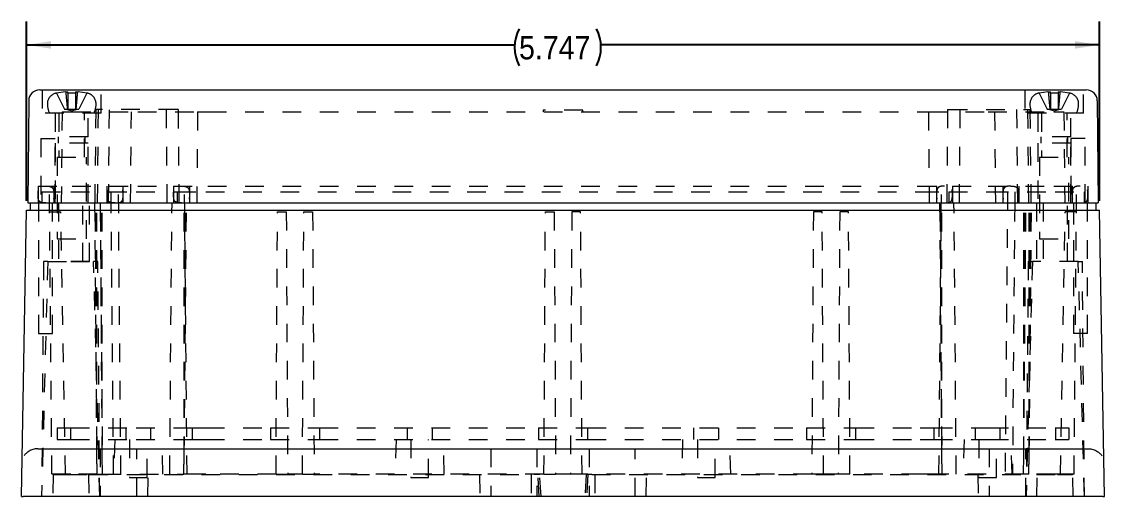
# Model space of a CAD drawing. Header units: inches. Extents: x 0.3 to 33.9, y 0.2 to 21.7.
# Drawn here: x 6.32 to 12.12, y 5.91 to 8.46 of the extents above; entities that cross this region are included whole.
import ezdxf

# ---------------------------------------------------------------- set-up
doc = ezdxf.new("R2010")
doc.units = ezdxf.units.IN
doc.header["$MEASUREMENT"] = 0
doc.linetypes.add('SLD-Dashed', pattern=[0.075, 0.05, -0.025])
doc.linetypes.add('SLD-Solid', pattern=[0])
doc.layers.add('SLD-0', color=7, linetype='SLD-Solid')
doc.styles.add('SLDTEXTSTYLE1', font='GOTHIC.TTF', dxfattribs={"width": 0.913})
doc.dimstyles.new('SLDDIMSTYLE0', dxfattribs={"dimtxt": 0.125, "dimasz": 0.13, "dimexe": 0, "dimexo": 0.0625, "dimgap": 0.03125, "dimtad": 0, "dimtih": 1, "dimtoh": 1, "dimdec": 3, "dimrnd": 1e-09, "dimzin": 12, "dimdsep": 46, "dimtxsty": 'SLDTEXTSTYLE1', "dimsah": 1, "dimcen": 0.09, "dimadec": 0, "dimazin": 3, "dimtfac": 1, "dimtdec": 3, "dimtofl": 0, "dimtmove": 0, "dimatfit": 3, "dimfxl": 0, "dimfrac": 2, "dimtolj": 1, "dimtzin": 12, "dimarcsym": 0})

# ---------------------------------------------------------------- blocks, each defined once
blk = doc.blocks.new('*D12')
at = {"layer": 'SLD-0'}
for p, q in [((6.3492, 7.4962), (6.3492, 8.4582)), ((12.0962, 7.4962), (12.0962, 8.4582)), ((6.3492, 8.3332), (8.9637, 8.3332)), ((12.0962, 8.3332), (9.4262, 8.3332))]:
    blk.add_line(p, q, dxfattribs=at)
for centre, start, end in [((9.1856, 8.3205), 153.43495, 206.56505), ((9.2043, 8.3205), 333.43495, 26.56505)]:
    blk.add_arc(centre, 0.2219, start, end, dxfattribs=at)
for points in [[(6.3492, 8.3332), (6.4792, 8.3132), (6.4792, 8.3532)], [(12.0962, 8.3332), (11.9662, 8.3532), (11.9662, 8.3132)]]:
    blk.add_solid(points, dxfattribs=at)
at = {"layer": 'SLD-0', "insert": (8.9872, 8.3809, 0.0039), "char_height": 0.125, "attachment_point": 1, "style": 'SLDTEXTSTYLE1'}
blk.add_mtext('5.747', dxfattribs=at)

msp = doc.modelspace()

# ---------------------------------------------------------------- linework, layer by layer
at = {"color": 7, "linetype": 'SLD-Solid', "lineweight": 15}
for p, q in [((6.419, 8.0916), (6.5907, 8.0916)), ((6.5907, 8.0916), (11.8547, 8.0916)), ((11.8547, 8.0916), (12.0264, 8.0916)), ((6.36, 8.0332), (6.3547, 7.4856)), ((12.0854, 8.0332), (12.0907, 7.4856)), ((6.3547, 7.4856), (6.5907, 7.4856)), ((6.3689, 7.4856), (6.3689, 7.4462)), ((6.5907, 7.4856), (11.8547, 7.4856)), ((11.8547, 7.4856), (12.0907, 7.4856)), ((12.0765, 7.4856), (12.0765, 7.4462)), ((6.3224, 5.9112), (6.3492, 7.4462)), ((6.3492, 7.4462), (6.5852, 7.4462)), ((6.5852, 7.4462), (11.8602, 7.4462)), ((11.8602, 7.4462), (12.0962, 7.4462)), ((12.123, 5.9112), (12.0962, 7.4462)), ((6.4082, 6.1671), (6.5372, 6.1671)), ((6.5372, 6.1671), (6.6857, 6.1671)), ((6.6857, 6.1671), (11.7597, 6.1671)), ((11.7597, 6.1671), (11.9082, 6.1671)), ((11.9082, 6.1671), (12.0372, 6.1671)), ((6.3224, 5.9112), (6.3314, 5.9112)), ((6.4955, 5.9112), (6.3314, 5.9112)), ((6.6857, 5.9112), (6.4955, 5.9112)), ((11.7597, 5.9112), (6.6857, 5.9112)), ((11.9499, 5.9112), (11.7597, 5.9112)), ((12.114, 5.9112), (11.9499, 5.9112)), ((12.114, 5.9112), (12.123, 5.9112))]:
    msp.add_line(p, q, dxfattribs=at)
at = {"color": 7, "linetype": 'SLD-Dashed', "lineweight": 0}
for p, q in [((6.4332, 8.0916), (6.4332, 7.9666)), ((6.557, 8.0808), (6.5093, 8.0743)), ((6.5093, 8.0743), (6.552, 7.9887)), ((6.557, 8.0808), (6.5704, 8.0808)), ((6.5704, 8.0743), (6.5704, 8.0808)), ((6.611, 8.0743), (6.5704, 8.0743)), ((6.5704, 8.0743), (6.5704, 7.9887)), ((6.611, 8.0808), (6.611, 8.0743)), ((6.611, 8.0808), (6.6245, 8.0808)), ((6.611, 8.0743), (6.611, 7.9887)), ((6.6721, 8.0743), (6.6245, 8.0808)), ((6.6721, 8.0743), (6.6294, 7.9887)), ((6.7482, 7.9666), (6.7482, 8.0916)), ((11.6972, 8.0916), (11.6972, 7.9666)), ((11.821, 8.0808), (11.7733, 8.0743)), ((11.7733, 8.0743), (11.816, 7.9887)), ((11.821, 8.0808), (11.8344, 8.0808)), ((11.8344, 8.0743), (11.8344, 8.0808)), ((11.875, 8.0743), (11.8344, 8.0743)), ((11.8344, 8.0743), (11.8344, 7.9887)), ((11.875, 8.0808), (11.875, 8.0743)), ((11.875, 8.0808), (11.8885, 8.0808)), ((11.875, 8.0743), (11.875, 7.9887)), ((11.9361, 8.0743), (11.8885, 8.0808)), ((11.9361, 8.0743), (11.8934, 7.9887)), ((12.0122, 7.9666), (12.0122, 8.0916)), ((6.7482, 7.9666), (6.4332, 7.9666)), ((6.5022, 7.9666), (6.5022, 7.8406)), ((6.5218, 7.9666), (6.5218, 7.7304)), ((6.5394, 7.9736), (6.5347, 7.4856)), ((6.5394, 7.9736), (6.5937, 7.9736)), ((6.552, 7.9887), (6.5686, 7.9887)), ((6.5607, 7.9887), (6.5907, 7.9789)), ((6.5686, 7.9887), (6.5704, 7.9887)), ((6.5704, 7.9887), (6.611, 7.9887)), ((6.5907, 7.9789), (6.6207, 7.9887)), ((6.5937, 7.9736), (6.9457, 7.9736)), ((6.611, 7.9887), (6.6128, 7.9887)), ((6.6128, 7.9887), (6.6294, 7.9887)), ((6.6596, 7.7304), (6.6596, 7.9666)), ((6.6792, 7.8406), (6.6792, 7.9666)), ((6.7192, 7.9866), (6.7143, 7.4856)), ((6.7263, 7.9866), (6.7192, 7.9866)), ((7.155, 7.9866), (6.7263, 7.9866)), ((6.7321, 7.9866), (6.7273, 7.4856)), ((6.7877, 7.4856), (6.7925, 7.9866)), ((6.9057, 7.4856), (6.9104, 7.9736)), ((6.9457, 7.9736), (7.2654, 7.9736)), ((7.0959, 7.9866), (7.1007, 7.4856)), ((7.1622, 7.9866), (7.155, 7.9866)), ((7.167, 7.4856), (7.1622, 7.9866)), ((7.2654, 7.9736), (7.2607, 7.4856)), ((7.2654, 7.9736), (7.3197, 7.9736)), ((7.3197, 7.9736), (11.1257, 7.9736)), ((9.3287, 7.9836), (9.1167, 7.9836)), ((9.1167, 7.9836), (9.1167, 7.9736)), ((9.3287, 7.9736), (9.3287, 7.9836)), ((11.1257, 7.9736), (11.18, 7.9736)), ((11.18, 7.9736), (11.1847, 7.4856)), ((11.18, 7.9736), (11.4997, 7.9736)), ((11.2832, 7.9866), (11.2784, 7.4856)), ((11.2832, 7.9866), (11.2904, 7.9866)), ((11.2904, 7.9866), (11.7191, 7.9866)), ((11.3495, 7.9866), (11.3447, 7.4856)), ((11.4997, 7.9736), (11.8517, 7.9736)), ((11.535, 7.9736), (11.5397, 7.4856)), ((11.6529, 7.9866), (11.6577, 7.4856)), ((12.0122, 7.9666), (11.6972, 7.9666)), ((11.7181, 7.4856), (11.7133, 7.9866)), ((11.7191, 7.9866), (11.7262, 7.9866)), ((11.7311, 7.4856), (11.7262, 7.9866)), ((11.7662, 7.9666), (11.7662, 7.8406)), ((11.7858, 7.9666), (11.7858, 7.7304)), ((11.816, 7.9887), (11.8326, 7.9887)), ((11.8247, 7.9887), (11.8547, 7.9789)), ((11.8326, 7.9887), (11.8344, 7.9887)), ((11.8344, 7.9887), (11.875, 7.9887)), ((11.8517, 7.9736), (11.906, 7.9736)), ((11.8547, 7.9789), (11.8847, 7.9887)), ((11.875, 7.9887), (11.8768, 7.9887)), ((11.8768, 7.9887), (11.8934, 7.9887)), ((11.906, 7.9736), (11.9107, 7.4856)), ((11.9236, 7.7304), (11.9236, 7.9666)), ((11.9432, 7.8406), (11.9432, 7.9666)), ((6.6792, 7.8406), (6.5022, 7.8406)), ((6.5182, 7.8406), (6.5182, 7.8066)), ((6.6632, 7.8066), (6.6632, 7.8406)), ((11.9432, 7.8406), (11.7662, 7.8406)), ((11.7822, 7.8406), (11.7822, 7.8066)), ((11.9272, 7.8066), (11.9272, 7.8406)), ((6.4247, 7.8306), (6.5017, 7.8306)), ((6.4247, 7.8306), (6.4247, 7.4856)), ((6.5017, 7.4856), (6.5017, 7.8306)), ((6.6792, 7.8066), (6.5022, 7.8066)), ((6.5022, 7.8066), (6.5022, 7.4856)), ((6.6792, 7.4856), (6.6792, 7.8066)), ((11.9432, 7.8066), (11.7662, 7.8066)), ((11.7662, 7.8066), (11.7662, 7.4856)), ((11.9432, 7.4856), (11.9432, 7.8066)), ((12.0207, 7.8306), (11.9437, 7.8306)), ((11.9437, 7.8306), (11.9437, 7.4856)), ((12.0207, 7.4856), (12.0207, 7.8306)), ((6.512, 7.7304), (6.6694, 7.7304)), ((6.512, 7.7304), (6.512, 7.2934)), ((6.6694, 7.2934), (6.6694, 7.7304)), ((11.776, 7.7304), (11.9334, 7.7304)), ((11.776, 7.7304), (11.776, 7.2934)), ((11.9334, 7.2934), (11.9334, 7.7304)), ((6.4103, 7.5756), (6.4103, 7.4856)), ((6.4103, 7.5756), (6.5937, 7.5756)), ((6.4312, 7.5447), (6.4312, 7.4856)), ((6.4312, 7.5447), (6.5852, 7.5447)), ((6.4844, 6.0312), (6.4712, 7.5447)), ((6.4953, 7.5756), (6.4953, 7.4856)), ((6.5852, 7.5447), (6.9352, 7.5447)), ((6.5937, 7.5756), (6.9457, 7.5756)), ((6.7813, 7.4856), (6.7813, 7.5756)), ((6.8012, 7.4856), (6.8012, 7.5447)), ((6.8544, 6.0312), (6.8412, 7.5447)), ((6.8663, 7.4856), (6.8663, 7.5756)), ((6.9352, 7.5447), (7.1552, 7.5447)), ((6.9457, 7.5756), (7.1363, 7.5756)), ((7.1363, 7.5756), (7.1363, 7.4856)), ((7.1363, 7.5756), (7.3197, 7.5756)), ((7.1552, 7.5447), (7.1552, 7.4856)), ((7.1552, 7.5447), (7.3092, 7.5447)), ((7.2084, 6.0312), (7.1952, 7.5447)), ((7.2213, 7.5756), (7.2213, 7.4856)), ((7.3092, 7.5447), (11.1362, 7.5447)), ((7.3197, 7.5756), (11.1257, 7.5756)), ((11.1257, 7.5756), (11.3091, 7.5756)), ((11.1362, 7.5447), (11.2902, 7.5447)), ((11.2241, 7.5756), (11.2241, 7.4856)), ((11.237, 6.0312), (11.2502, 7.5447)), ((11.2902, 7.5447), (11.2902, 7.4856)), ((11.2902, 7.5447), (11.5102, 7.5447)), ((11.3091, 7.5756), (11.3091, 7.4856)), ((11.3091, 7.5756), (11.4997, 7.5756)), ((11.4997, 7.5756), (11.8517, 7.5756)), ((11.5102, 7.5447), (11.8602, 7.5447)), ((11.5791, 7.5756), (11.5791, 7.4856)), ((11.6042, 7.5447), (11.591, 6.0312)), ((11.6442, 7.5447), (11.6442, 7.4856)), ((11.6641, 7.5756), (11.6641, 7.4856)), ((11.8517, 7.5756), (12.0351, 7.5756)), ((11.8602, 7.5447), (12.0142, 7.5447)), ((11.9501, 7.5756), (11.9501, 7.4856)), ((11.961, 6.0312), (11.9742, 7.5447)), ((12.0142, 7.5447), (12.0142, 7.4856)), ((12.0351, 7.5756), (12.0351, 7.4856)), ((6.4122, 7.4856), (6.4122, 6.7856)), ((6.4852, 7.4856), (6.4852, 7.1706)), ((6.4852, 7.4856), (6.4852, 7.1706)), ((6.4872, 6.7856), (6.4872, 7.4856)), ((6.5202, 7.4856), (6.5202, 7.1706)), ((6.6502, 7.1706), (6.6502, 7.4856)), ((6.6852, 7.1706), (6.6852, 7.4856)), ((6.6852, 7.1706), (6.6852, 7.4856)), ((6.7131, 7.4856), (6.7249, 6.1322)), ((6.7249, 6.1322), (6.7177, 7.4856)), ((6.7249, 6.1322), (6.7249, 7.4856)), ((6.7424, 7.4856), (6.7543, 6.1322)), ((6.7543, 6.1322), (6.7455, 7.4856)), ((6.7543, 6.1322), (6.7543, 7.4856)), ((6.8149, 6.0312), (6.8022, 7.4856)), ((7.1155, 6.0312), (7.1282, 7.4856)), ((7.1934, 6.1322), (7.2005, 7.4856)), ((7.1934, 6.1322), (7.1934, 7.4856)), ((7.1934, 6.1322), (7.2052, 7.4856)), ((11.2402, 7.4856), (11.252, 6.1322)), ((11.252, 6.1322), (11.2449, 7.4856)), ((11.252, 6.1322), (11.252, 7.4856)), ((11.3299, 6.0312), (11.3172, 7.4856)), ((11.6432, 7.4856), (11.6305, 6.0312)), ((11.6911, 6.1322), (11.6999, 7.4856)), ((11.6911, 6.1322), (11.6911, 7.4856)), ((11.6911, 6.1322), (11.703, 7.4856)), ((11.7205, 6.1322), (11.7277, 7.4856)), ((11.7205, 6.1322), (11.7205, 7.4856)), ((11.7205, 6.1322), (11.7323, 7.4856)), ((11.7602, 7.4856), (11.7602, 7.1706)), ((11.7602, 7.4856), (11.7602, 7.1706)), ((11.7952, 7.4856), (11.7952, 7.1706)), ((11.9252, 7.1706), (11.9252, 7.4856)), ((11.9582, 7.4856), (11.9582, 6.7856)), ((11.9602, 7.1706), (11.9602, 7.4856)), ((11.9602, 7.1706), (11.9602, 7.4856)), ((12.0332, 6.7856), (12.0332, 7.4856)), ((6.4721, 7.4377), (6.5321, 7.4377)), ((6.5567, 6.0312), (6.5321, 7.4377)), ((7.6851, 6.0312), (7.693, 7.4377)), ((7.693, 7.4377), (7.74, 7.4377)), ((7.74, 7.4377), (7.7478, 6.0312)), ((7.8266, 6.0312), (7.8344, 7.4377)), ((7.8344, 7.4377), (7.8814, 7.4377)), ((7.8814, 7.4377), (7.8893, 6.0312)), ((9.1206, 6.0312), (9.1285, 7.4377)), ((9.1285, 7.4377), (9.1755, 7.4377)), ((9.1755, 7.4377), (9.1833, 6.0312)), ((9.2699, 7.4377), (9.2621, 6.0312)), ((9.3169, 7.4377), (9.2699, 7.4377)), ((9.3248, 6.0312), (9.3169, 7.4377)), ((10.564, 7.4377), (10.5561, 6.0312)), ((10.611, 7.4377), (10.564, 7.4377)), ((10.6188, 6.0312), (10.611, 7.4377)), ((10.7054, 7.4377), (10.6976, 6.0312)), ((10.7524, 7.4377), (10.7054, 7.4377)), ((10.7603, 6.0312), (10.7524, 7.4377)), ((11.8887, 6.0312), (11.9133, 7.4377)), ((11.9733, 7.4377), (11.9133, 7.4377)), ((6.512, 7.2934), (6.6694, 7.2934)), ((11.776, 7.2934), (11.9334, 7.2934)), ((6.4622, 7.1706), (6.4292, 5.9112)), ((6.4402, 7.1706), (6.4292, 5.9112)), ((6.4622, 7.1706), (6.4402, 7.1706)), ((6.4622, 7.1706), (6.5852, 7.1706)), ((6.5852, 7.1706), (6.7082, 7.1706)), ((6.6852, 7.1706), (6.5852, 7.1706)), ((6.7302, 7.1706), (6.7082, 7.1706)), ((6.7412, 5.9112), (6.7082, 7.1706)), ((6.7412, 5.9112), (6.7302, 7.1706)), ((11.7372, 7.1706), (11.7042, 5.9112)), ((11.7152, 7.1706), (11.7042, 5.9112)), ((11.7152, 7.1706), (11.7372, 7.1706)), ((11.9832, 7.1706), (11.7372, 7.1706)), ((11.9832, 7.1706), (12.0052, 7.1706)), ((12.0162, 5.9112), (11.9832, 7.1706)), ((12.0162, 5.9112), (12.0052, 7.1706)), ((6.4122, 6.7856), (6.4872, 6.7856)), ((12.0332, 6.7856), (11.9582, 6.7856)), ((6.5128, 6.2788), (6.5128, 6.2163)), ((6.5128, 6.2788), (6.5852, 6.2788)), ((6.5835, 6.2788), (6.5835, 6.2163)), ((6.5852, 6.2788), (6.9352, 6.2788)), ((6.8802, 6.2788), (6.8802, 6.2163)), ((6.8828, 6.2163), (6.8828, 6.2788)), ((6.9352, 6.2788), (7.2368, 6.2788)), ((7.0152, 6.2163), (7.0152, 6.2788)), ((7.2368, 6.2788), (7.2368, 6.2163)), ((7.2368, 6.2788), (7.3092, 6.2788)), ((7.3092, 6.2788), (7.6561, 6.2788)), ((7.6561, 6.2788), (7.6561, 6.2163)), ((7.6561, 6.2788), (7.9183, 6.2788)), ((7.9183, 6.2788), (9.0916, 6.2788)), ((7.9183, 6.2788), (7.9183, 6.2163)), ((8.3877, 6.2788), (8.3877, 6.2163)), ((8.5227, 6.2163), (8.5227, 6.2788)), ((9.0916, 6.2788), (9.0916, 6.2163)), ((9.0916, 6.2788), (9.3538, 6.2788)), ((9.3538, 6.2788), (10.5271, 6.2788)), ((9.3538, 6.2788), (9.3538, 6.2163)), ((9.9227, 6.2788), (9.9227, 6.2163)), ((10.0577, 6.2163), (10.0577, 6.2788)), ((10.5271, 6.2788), (10.5271, 6.2163)), ((10.5271, 6.2788), (10.7893, 6.2788)), ((10.7893, 6.2788), (10.7893, 6.2163)), ((10.7893, 6.2788), (11.1362, 6.2788)), ((11.1362, 6.2788), (11.2086, 6.2788)), ((11.2086, 6.2788), (11.2086, 6.2163)), ((11.2086, 6.2788), (11.5102, 6.2788)), ((11.4302, 6.2788), (11.4302, 6.2163)), ((11.5102, 6.2788), (11.8602, 6.2788)), ((11.5626, 6.2788), (11.5626, 6.2163)), ((11.5652, 6.2163), (11.5652, 6.2788)), ((11.8602, 6.2788), (11.9326, 6.2788)), ((11.8619, 6.2788), (11.8619, 6.2163)), ((11.9326, 6.2788), (11.9326, 6.2163)), ((6.5128, 6.2163), (6.5852, 6.2163)), ((6.5852, 6.2163), (6.9352, 6.2163)), ((6.8212, 6.2163), (6.8164, 6.0312)), ((6.9002, 6.2163), (6.9002, 6.0133)), ((6.9352, 6.2163), (7.2368, 6.2163)), ((6.9952, 6.0133), (6.9952, 6.2163)), ((7.079, 6.0312), (7.0742, 6.2163)), ((7.2368, 6.2163), (7.3092, 6.2163)), ((7.3092, 6.2163), (7.6561, 6.2163)), ((7.6561, 6.2163), (7.9183, 6.2163)), ((7.9183, 6.2163), (9.0916, 6.2163)), ((8.3287, 6.2163), (8.3239, 6.0312)), ((8.4077, 6.2163), (8.4077, 6.0133)), ((8.5027, 6.0133), (8.5027, 6.2163)), ((8.5865, 6.0312), (8.5817, 6.2163)), ((9.0916, 6.2163), (9.3538, 6.2163)), ((9.3538, 6.2163), (10.5271, 6.2163)), ((9.8637, 6.2163), (9.8589, 6.0312)), ((9.9427, 6.2163), (9.9427, 6.0133)), ((10.0377, 6.0133), (10.0377, 6.2163)), ((10.1215, 6.0312), (10.1167, 6.2163)), ((10.5271, 6.2163), (10.7893, 6.2163)), ((10.7893, 6.2163), (11.1362, 6.2163)), ((11.1362, 6.2163), (11.2086, 6.2163)), ((11.2086, 6.2163), (11.5102, 6.2163)), ((11.3712, 6.2163), (11.3664, 6.0312)), ((11.4502, 6.2163), (11.4502, 6.0133)), ((11.5102, 6.2163), (11.8602, 6.2163)), ((11.5452, 6.0133), (11.5452, 6.2163)), ((11.629, 6.0312), (11.6242, 6.2163)), ((11.8602, 6.2163), (11.9326, 6.2163)), ((6.7424, 6.1671), (6.7424, 5.9112)), ((6.9392, 5.9112), (6.9392, 6.1671)), ((8.8369, 6.1671), (8.8369, 5.9112)), ((9.082, 6.1671), (9.082, 5.9112)), ((9.3634, 6.1671), (9.3634, 5.9112)), ((9.6085, 5.9112), (9.6085, 6.1671)), ((11.5062, 6.1671), (11.5062, 5.9112)), ((11.703, 5.9112), (11.703, 6.1671)), ((6.7562, 6.0312), (6.7543, 6.1322)), ((11.6892, 6.0312), (11.6911, 6.1322)), ((6.5852, 6.0312), (6.4844, 6.0312)), ((6.4911, 6.0293), (6.4891, 5.9112)), ((6.4924, 6.0293), (6.4911, 6.0293)), ((6.4924, 6.0293), (6.5736, 6.0293)), ((6.5736, 6.0293), (6.6857, 6.0293)), ((6.7275, 6.0312), (6.5852, 6.0312)), ((6.6813, 6.0293), (6.6833, 5.9112)), ((6.6857, 6.0293), (9.069, 6.0293)), ((6.7275, 6.0312), (6.7562, 6.0312)), ((6.7562, 6.0312), (7.1908, 6.0312)), ((6.9002, 6.0133), (6.9477, 6.0133)), ((6.9477, 6.0133), (6.9952, 6.0133)), ((6.9983, 5.9112), (7.0004, 6.0293)), ((7.2084, 6.0312), (7.1908, 6.0312)), ((7.3092, 6.0312), (7.2084, 6.0312)), ((7.6851, 6.0312), (7.3092, 6.0312)), ((7.6851, 6.0312), (7.7478, 6.0312)), ((7.8266, 6.0312), (7.7478, 6.0312)), ((7.8266, 6.0312), (7.8893, 6.0312)), ((9.1206, 6.0312), (7.8893, 6.0312)), ((8.4077, 6.0133), (8.4552, 6.0133)), ((8.4552, 6.0133), (8.5027, 6.0133)), ((8.7758, 6.0293), (8.7778, 5.9112)), ((9.0519, 6.0293), (9.0528, 5.9112)), ((9.0953, 5.9113), (9.0892, 6.0294)), ((9.105, 5.9113), (9.0983, 6.0294)), ((9.1206, 6.0312), (9.1833, 6.0312)), ((9.2621, 6.0312), (9.1833, 6.0312)), ((9.3248, 6.0312), (9.2621, 6.0312)), ((10.5561, 6.0312), (9.3248, 6.0312)), ((9.347, 6.0294), (9.3404, 5.9113)), ((9.3562, 6.0294), (9.35, 5.9113)), ((9.3764, 6.0293), (11.7597, 6.0293)), ((9.3935, 6.0293), (9.3926, 5.9112)), ((9.6676, 5.9112), (9.6696, 6.0293)), ((9.9427, 6.0133), (9.9902, 6.0133)), ((9.9902, 6.0133), (10.0377, 6.0133)), ((10.6188, 6.0312), (10.5561, 6.0312)), ((10.6976, 6.0312), (10.6188, 6.0312)), ((10.7603, 6.0312), (10.6976, 6.0312)), ((11.1362, 6.0312), (10.7603, 6.0312)), ((11.237, 6.0312), (11.1362, 6.0312)), ((11.2546, 6.0312), (11.237, 6.0312)), ((11.6892, 6.0312), (11.2546, 6.0312)), ((11.4451, 6.0293), (11.4471, 5.9112)), ((11.4502, 6.0133), (11.4977, 6.0133)), ((11.4977, 6.0133), (11.5452, 6.0133)), ((11.7179, 6.0312), (11.6892, 6.0312)), ((11.8602, 6.0312), (11.7179, 6.0312)), ((11.7597, 6.0293), (11.8718, 6.0293)), ((11.7621, 5.9112), (11.7641, 6.0293)), ((11.961, 6.0312), (11.8602, 6.0312)), ((11.8718, 6.0293), (11.953, 6.0293)), ((11.9543, 6.0293), (11.953, 6.0293)), ((11.9563, 5.9112), (11.9543, 6.0293))]:
    msp.add_line(p, q, dxfattribs=at)
at = {"color": 7, "linetype": 'SLD-Solid', "lineweight": 15}
for centre, start, end in [((6.419, 8.0326), 90, 179.446), ((12.0264, 8.0326), 0.554, 90)]:
    msp.add_arc(centre, 0.059, start, end, dxfattribs=at)
at = {"color": 7, "linetype": 'SLD-Dashed', "lineweight": 0}
for centre, radius, start, end in [((6.5192, 8.0164), 0.0591, 109.02617, 180), ((6.5513, 7.9233), 0.1575, 105.56925, 109.02617), ((6.6301, 7.9233), 0.1575, 70.97383, 74.44513), ((6.6622, 8.0164), 0.0591, 0, 70.97383), ((11.7832, 8.0164), 0.0591, 109.02617, 180), ((11.8153, 7.9233), 0.1575, 105.56925, 109.02617), ((11.8941, 7.9233), 0.1575, 70.97383, 74.44513), ((11.9262, 8.0164), 0.0591, 0, 70.97383), ((6.5708, 8.0164), 0.1106, 180, 206.715), ((6.6106, 8.0164), 0.1106, 333.285, 0), ((11.8348, 8.0164), 0.1106, 180, 206.715), ((11.8746, 8.0164), 0.1106, 333.285, 0)]:
    msp.add_arc(centre, radius, start, end, dxfattribs=at)
for points, knots in [([(6.5686, 7.9887), (6.5669, 8.0073), (6.564, 8.038), (6.5614, 8.0687), (6.5604, 8.0808)], [0, 0, 0, 0, 0.606637, 1, 1, 1, 1]), ([(6.621, 8.0808), (6.6191, 8.0581), (6.6165, 8.0274), (6.6136, 7.9967), (6.6128, 7.9887)], [0, 0, 0, 0, 0.73688, 1, 1, 1, 1]), ([(11.8326, 7.9887), (11.8309, 8.0073), (11.828, 8.038), (11.8254, 8.0687), (11.8244, 8.0808)], [0, 0, 0, 0, 0.606637, 1, 1, 1, 1]), ([(11.885, 8.0808), (11.8831, 8.0581), (11.8805, 8.0274), (11.8776, 7.9967), (11.8768, 7.9887)], [0, 0, 0, 0, 0.73688, 1, 1, 1, 1]), ([(6.4528, 7.4856), (6.4444, 7.4856), (6.4338, 7.4856), (6.422, 7.4901), (6.4166, 7.4945), (6.4129, 7.5015), (6.4106, 7.5139), (6.4102, 7.5292), (6.4106, 7.5454), (6.4128, 7.5579), (6.418, 7.5674), (6.4269, 7.573), (6.4389, 7.5754), (6.4478, 7.5755), (6.4528, 7.5756)], [0, 0, 0, 0, 0.166582, 0.211463, 0.251088, 0.303263, 0.367196, 0.503142, 0.610338, 0.692701, 0.757709, 0.820899, 0.898366, 1, 1, 1, 1]), ([(6.4528, 7.5756), (6.4579, 7.5755), (6.4668, 7.5754), (6.4787, 7.573), (6.4877, 7.5674), (6.4929, 7.5579), (6.4951, 7.5454), (6.4955, 7.5278), (6.4952, 7.5118), (6.4918, 7.4996), (6.4883, 7.4936), (6.4819, 7.489), (6.4697, 7.4858), (6.4597, 7.4857), (6.4528, 7.4856)], [0, 0, 0, 0, 0.1016255, 0.1790853, 0.2422694, 0.3072719, 0.3896277, 0.4968139, 0.6619311, 0.7084728, 0.7488583, 0.7998277, 0.8616335, 1, 1, 1, 1]), ([(6.8238, 7.4856), (6.8154, 7.4856), (6.8048, 7.4856), (6.793, 7.4901), (6.7876, 7.4945), (6.7839, 7.5015), (6.7816, 7.5139), (6.7812, 7.5292), (6.7816, 7.5454), (6.7838, 7.5579), (6.789, 7.5674), (6.7979, 7.573), (6.8099, 7.5754), (6.8188, 7.5755), (6.8238, 7.5756)], [0, 0, 0, 0, 0.166582, 0.211463, 0.251088, 0.303263, 0.367196, 0.503142, 0.610338, 0.692701, 0.757709, 0.820899, 0.898366, 1, 1, 1, 1]), ([(6.8238, 7.4856), (6.8322, 7.4856), (6.8429, 7.4856), (6.8547, 7.4901), (6.86, 7.4945), (6.8637, 7.5015), (6.8661, 7.5139), (6.8665, 7.5292), (6.866, 7.5454), (6.8639, 7.5579), (6.8587, 7.5674), (6.8497, 7.573), (6.8378, 7.5754), (6.8289, 7.5755), (6.8238, 7.5756)], [0, 0, 0, 0, 0.166582, 0.211463, 0.251088, 0.303263, 0.367196, 0.503142, 0.610338, 0.692701, 0.757709, 0.820899, 0.898366, 1, 1, 1, 1]), ([(7.1788, 7.4856), (7.1704, 7.4856), (7.1598, 7.4856), (7.148, 7.4901), (7.1426, 7.4945), (7.1389, 7.5015), (7.1366, 7.5139), (7.1362, 7.5292), (7.1366, 7.5454), (7.1388, 7.5579), (7.144, 7.5674), (7.1529, 7.573), (7.1649, 7.5754), (7.1738, 7.5755), (7.1788, 7.5756)], [0, 0, 0, 0, 0.166582, 0.211463, 0.251088, 0.303263, 0.367196, 0.503142, 0.610338, 0.692701, 0.757709, 0.820899, 0.898366, 1, 1, 1, 1]), ([(7.1788, 7.5756), (7.1839, 7.5755), (7.1928, 7.5754), (7.2047, 7.573), (7.2137, 7.5674), (7.2189, 7.5579), (7.2211, 7.5454), (7.2215, 7.5278), (7.2212, 7.5118), (7.2178, 7.4996), (7.2143, 7.4936), (7.2079, 7.489), (7.1957, 7.4858), (7.1857, 7.4857), (7.1788, 7.4856)], [0, 0, 0, 0, 0.1016255, 0.1790853, 0.2422694, 0.3072719, 0.3896277, 0.4968139, 0.6619311, 0.7084728, 0.7488583, 0.7998277, 0.8616335, 1, 1, 1, 1]), ([(11.2666, 7.5756), (11.2615, 7.5755), (11.2526, 7.5754), (11.2407, 7.573), (11.2317, 7.5674), (11.2265, 7.5579), (11.2244, 7.5454), (11.2239, 7.5278), (11.2242, 7.5118), (11.2276, 7.4996), (11.2311, 7.4936), (11.2375, 7.489), (11.2497, 7.4858), (11.2597, 7.4857), (11.2666, 7.4856)], [0, 0, 0, 0, 0.101625, 0.179085, 0.242269, 0.307272, 0.389628, 0.496814, 0.661931, 0.708473, 0.748858, 0.799828, 0.861633, 1, 1, 1, 1]), ([(11.2666, 7.4856), (11.275, 7.4856), (11.2856, 7.4856), (11.2974, 7.4901), (11.3028, 7.4945), (11.3065, 7.5015), (11.3088, 7.5139), (11.3092, 7.5292), (11.3088, 7.5454), (11.3066, 7.5579), (11.3014, 7.5674), (11.2925, 7.573), (11.2805, 7.5754), (11.2716, 7.5755), (11.2666, 7.5756)], [0, 0, 0, 0, 0.166582, 0.211463, 0.251088, 0.303263, 0.367196, 0.503142, 0.610338, 0.692701, 0.757709, 0.820899, 0.898366, 1, 1, 1, 1]), ([(11.6216, 7.5756), (11.6165, 7.5755), (11.6076, 7.5754), (11.5957, 7.573), (11.5867, 7.5674), (11.5815, 7.5579), (11.5793, 7.5454), (11.5789, 7.5278), (11.5792, 7.5118), (11.5826, 7.4996), (11.5861, 7.4936), (11.5925, 7.489), (11.6047, 7.4858), (11.6147, 7.4857), (11.6216, 7.4856)], [0, 0, 0, 0, 0.101625, 0.179085, 0.242269, 0.307272, 0.389628, 0.496814, 0.661931, 0.708473, 0.748858, 0.799828, 0.861633, 1, 1, 1, 1]), ([(11.6216, 7.5756), (11.6266, 7.5755), (11.6355, 7.5754), (11.6475, 7.573), (11.6564, 7.5674), (11.6616, 7.5579), (11.6638, 7.5454), (11.6642, 7.5278), (11.664, 7.5118), (11.6606, 7.4996), (11.657, 7.4936), (11.6507, 7.489), (11.6385, 7.4858), (11.6285, 7.4857), (11.6216, 7.4856)], [0, 0, 0, 0, 0.101625, 0.179085, 0.242269, 0.307272, 0.389628, 0.496814, 0.661931, 0.708473, 0.748858, 0.799828, 0.861633, 1, 1, 1, 1]), ([(11.9926, 7.5756), (11.9875, 7.5755), (11.9786, 7.5754), (11.9667, 7.573), (11.9577, 7.5674), (11.9525, 7.5579), (11.9503, 7.5454), (11.9499, 7.5278), (11.9502, 7.5118), (11.9536, 7.4996), (11.9571, 7.4936), (11.9635, 7.489), (11.9757, 7.4858), (11.9857, 7.4857), (11.9926, 7.4856)], [0, 0, 0, 0, 0.101625, 0.179085, 0.242269, 0.307272, 0.389628, 0.496814, 0.661931, 0.708473, 0.748858, 0.799828, 0.861633, 1, 1, 1, 1]), ([(11.9926, 7.4856), (12.001, 7.4856), (12.0116, 7.4856), (12.0234, 7.4901), (12.0288, 7.4945), (12.0325, 7.5015), (12.0348, 7.5139), (12.0352, 7.5292), (12.0348, 7.5454), (12.0326, 7.5579), (12.0274, 7.5674), (12.0185, 7.573), (12.0065, 7.5754), (11.9976, 7.5755), (11.9926, 7.5756)], [0, 0, 0, 0, 0.166582, 0.211463, 0.251088, 0.303263, 0.367196, 0.503142, 0.610338, 0.692701, 0.757709, 0.820899, 0.898366, 1, 1, 1, 1]), ([(9.0885, 6.0293), (9.0885, 6.0293), (9.0888, 6.0293), (9.087, 6.0293), (9.0832, 6.0293), (9.0777, 6.0293), (9.0727, 6.0293), (9.0698, 6.0293), (9.069, 6.0293)], [0, 0, 0, 0, 0.068869, 0.28369, 0.498376, 0.713124, 0.928102, 1, 1, 1, 1]), ([(9.0875, 6.0293), (9.0855, 6.0293), (9.0825, 6.0293), (9.0793, 6.0293), (9.0782, 6.0293)], [0, 0, 0, 0, 0.6739745, 1, 1, 1, 1]), ([(9.0977, 6.0293), (9.0977, 6.0293), (9.098, 6.0293), (9.0962, 6.0293), (9.0931, 6.0293), (9.0905, 6.0293), (9.0897, 6.0293)], [0, 0, 0, 0, 0.121892, 0.476742, 0.83201, 1, 1, 1, 1]), ([(9.3557, 6.0293), (9.3541, 6.0293), (9.3507, 6.0293), (9.3479, 6.0293), (9.3477, 6.0293), (9.3476, 6.0293)], [0, 0, 0, 0, 0.354626, 0.709267, 1, 1, 1, 1]), ([(9.3764, 6.0293), (9.3742, 6.0293), (9.3697, 6.0293), (9.3638, 6.0293), (9.3594, 6.0293), (9.3569, 6.0293), (9.3569, 6.0293), (9.357, 6.0293)], [0, 0, 0, 0, 0.214894, 0.429797, 0.644487, 0.858907, 1, 1, 1, 1])]:
    msp.add_open_spline(points, degree=3, knots=knots, dxfattribs=at)
at = {"color": 7, "linetype": 'SLD-Solid', "lineweight": 15}
for points in [[(6.4082, 6.1671), (6.3991, 6.1671), (6.3907, 6.1656), (6.3754, 6.1608), (6.3685, 6.1575), (6.3564, 6.1502), (6.3511, 6.1461), (6.3442, 6.1397), (6.3421, 6.1375), (6.3383, 6.133), (6.3366, 6.1307), (6.335, 6.1285)], [(12.0372, 6.1671), (12.0463, 6.1671), (12.0547, 6.1656), (12.07, 6.1608), (12.0769, 6.1575), (12.089, 6.1502), (12.0943, 6.1461), (12.1012, 6.1397), (12.1033, 6.1375), (12.1071, 6.133), (12.1088, 6.1307), (12.1104, 6.1285)]]:
    msp.add_open_spline(points, degree=3, knots=[0, 0, 0, 0, 0.25, 0.25, 0.5, 0.5, 0.75, 0.75, 0.875, 0.875, 1, 1, 1, 1], dxfattribs=at)
at = {"color": 7, "linetype": 'SLD-Dashed', "lineweight": 0}
for points in [[(6.7275, 6.0312), (6.7267, 6.0649), (6.7258, 6.0985), (6.7249, 6.1322)], [(7.1908, 6.0312), (7.1917, 6.0649), (7.1926, 6.0985), (7.1934, 6.1322)], [(11.2546, 6.0312), (11.2537, 6.0649), (11.2528, 6.0985), (11.252, 6.1322)], [(11.7179, 6.0312), (11.7188, 6.0649), (11.7196, 6.0985), (11.7205, 6.1322)]]:
    msp.add_open_spline(points, degree=3, dxfattribs=at)

# ---------------------------------------------------------------- dimensions: what is measured, and where the dimension line sits
at = {"layer": 'SLD-0'}
dim = msp.add_linear_dim(base=(12.0962, 8.3332), p1=(6.3492, 7.4462), p2=(12.0962, 7.4462), text='(<>)', dimstyle='SLDDIMSTYLE0', dxfattribs=at)
dim.commit()
dim.dimension.update_dxf_attribs({"geometry": '*D12', "text_midpoint": (9.195, 8.3332), "dimtype": 160})

doc.saveas('drawing.dxf')
